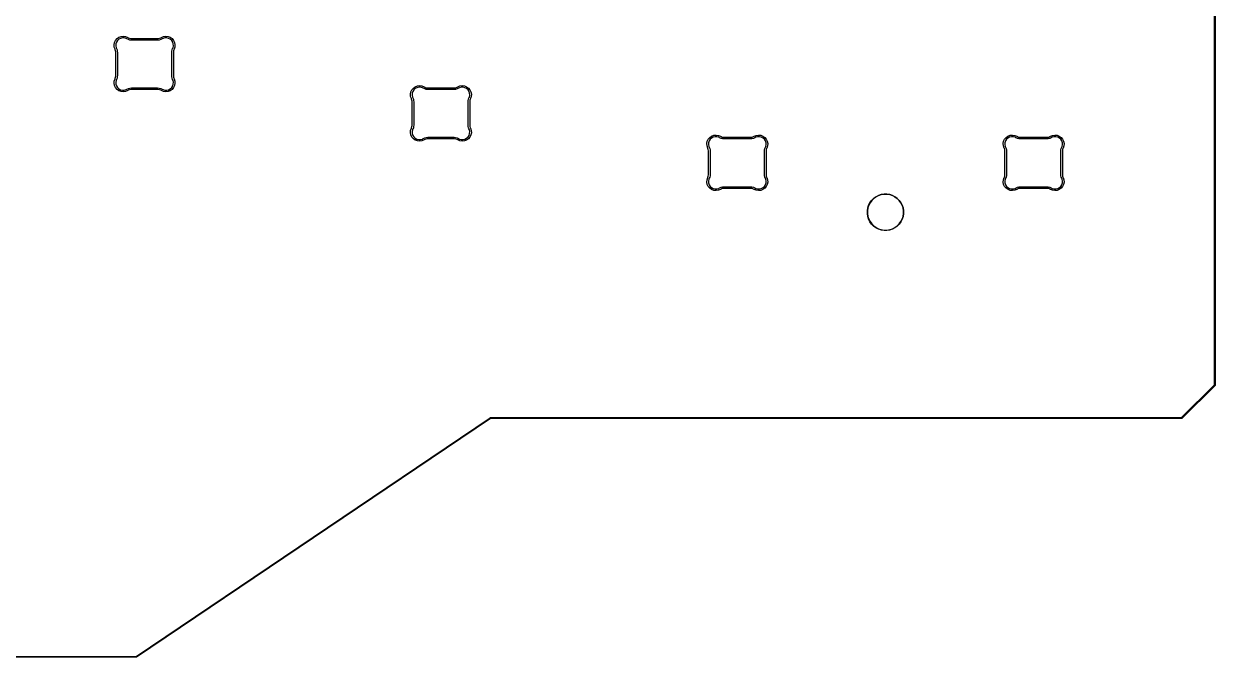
# Model space of a CAD drawing. Extents: x 42 to 192, y -134 to -36.
# Drawn here: x 119.2 to 191.6, y -112 to -73.5 of the extents above; entities that cross this region are included whole.
import ezdxf

# ---------------------------------------------------------------- set-up
doc = ezdxf.new("R2010")
doc.units = 0
doc.layers.add('BLACK', color=7, linetype='CONTINUOUS')

msp = doc.modelspace()

# ---------------------------------------------------------------- linework, layer by layer
at = {"layer": 'BLACK', "linetype": 'CONTINUOUS'}
for p, q in [((191.539428, -95.47797), (191.539428, -44.498682)), ((191.589428, -44.488326), (191.589428, -95.488326)), ((124.802599, -74.554587), (124.892442, -74.447495)), ((124.892442, -74.447495), (125.00638, -74.366509)), ((125.002691, -74.48196), (124.917975, -74.560148)), ((125.10438, -74.427652), (125.002691, -74.48196)), ((125.00638, -74.366509), (125.137053, -74.316859)), ((125.216476, -74.400731), (125.10438, -74.427652)), ((125.137053, -74.316859), (125.276022, -74.301752)), ((125.331738, -74.402936), (125.216476, -74.400731)), ((125.276022, -74.301752), (125.414311, -74.322163)), ((125.442721, -74.434125), (125.331738, -74.402936)), ((125.414311, -74.322163), (125.542989, -74.376775)), ((125.492287, -74.462969), (125.442721, -74.434125)), ((125.492491, -74.463198), (125.492287, -74.462969)), ((125.492495, -74.46319), (125.492491, -74.463198)), ((125.492493, -74.463199), (125.492497, -74.463191)), ((125.492532, -74.463207), (125.492493, -74.463199)), ((125.492497, -74.463191), (125.492495, -74.46319)), ((125.580068, -74.504493), (125.492532, -74.463207)), ((125.542989, -74.376775), (125.542941, -74.376857)), ((125.542941, -74.376857), (125.542943, -74.376858)), ((125.542943, -74.376858), (125.542948, -74.376851)), ((125.542948, -74.376851), (125.577295, -74.396882)), ((125.577295, -74.396882), (125.651927, -74.424343)), ((125.673526, -74.5298), (125.580068, -74.504493)), ((125.651927, -74.424343), (125.730217, -74.438291)), ((125.730217, -74.438291), (125.769978, -74.438327)), ((125.769978, -74.438327), (127.35888, -74.438327)), ((127.35888, -74.438327), (127.358881, -74.438327)), ((127.358881, -74.438327), (127.358882, -74.438327)), ((127.358882, -74.438313), (127.398643, -74.43828)), ((127.358882, -74.438327), (127.358882, -74.438313)), ((127.398643, -74.43828), (127.476934, -74.424339)), ((127.548786, -74.504495), (127.455326, -74.529795)), ((127.476934, -74.424339), (127.551566, -74.396885)), ((127.636361, -74.4632), (127.548786, -74.504495)), ((127.551566, -74.396885), (127.585915, -74.376856)), ((127.585915, -74.376856), (127.585933, -74.376852)), ((127.585933, -74.376852), (127.714574, -74.322245)), ((127.636366, -74.463199), (127.63636, -74.4632)), ((127.63636, -74.4632), (127.636361, -74.4632)), ((127.636367, -74.4632), (127.636366, -74.463199)), ((127.686178, -74.434207), (127.636367, -74.4632)), ((127.797146, -74.403015), (127.686178, -74.434207)), ((127.714574, -74.322245), (127.85285, -74.301827)), ((127.912394, -74.400804), (127.797146, -74.403015)), ((127.85285, -74.301827), (127.991806, -74.316926)), ((128.024477, -74.427717), (127.912394, -74.400804)), ((127.991806, -74.316926), (128.122469, -74.366566)), ((128.126155, -74.482015), (128.024477, -74.427717)), ((128.122469, -74.366566), (128.236398, -74.447542)), ((128.210862, -74.560191), (128.126155, -74.482015)), ((128.236398, -74.447542), (128.326235, -74.554623)), ((124.716473, -74.818182), (124.742652, -74.680868)), ((124.725754, -74.957661), (124.716473, -74.818182)), ((124.769892, -75.09029), (124.725754, -74.957661)), ((124.742652, -74.680868), (124.802599, -74.554587)), ((124.769893, -75.090295), (124.769892, -75.09029)), ((124.784516, -75.120671), (124.769892, -75.090295)), ((124.769892, -75.090295), (124.769893, -75.090295)), ((124.804385, -75.185102), (124.784516, -75.120671)), ((124.814432, -75.251774), (124.804385, -75.185102)), ((124.8199, -74.766747), (124.812875, -74.881816)), ((124.812875, -74.881816), (124.835083, -74.994939)), ((124.814432, -75.285469), (124.814432, -75.251774)), ((124.855704, -74.657165), (124.8199, -74.766747)), ((124.835083, -74.994939), (124.859996, -75.046919)), ((124.917975, -74.560148), (124.855704, -74.657165)), ((124.859996, -75.046919), (124.859995, -75.046919)), ((124.859995, -75.046919), (124.890009, -75.123419)), ((124.890009, -75.123419), (124.908291, -75.203536)), ((124.908291, -75.203536), (124.914432, -75.285483)), ((125.769974, -74.538327), (125.673526, -74.5298)), ((125.769976, -74.538327), (125.769974, -74.538326)), ((125.769974, -74.538326), (125.769974, -74.538327)), ((127.358878, -74.538327), (125.769976, -74.538327)), ((127.35888, -74.538327), (127.358878, -74.538327)), ((127.359008, -74.538301), (127.35888, -74.538327)), ((127.455326, -74.529795), (127.359008, -74.538301)), ((128.273127, -74.657196), (128.210862, -74.560191)), ((128.214427, -75.285472), (128.22058, -75.203534)), ((128.22058, -75.203534), (128.238863, -75.123424)), ((128.238863, -75.123424), (128.268855, -75.046964)), ((128.26883, -75.046901), (128.293741, -74.994929)), ((128.268862, -75.046917), (128.26883, -75.046901)), ((128.268855, -75.046964), (128.26886, -75.046925)), ((128.268858, -75.046924), (128.268861, -75.04692)), ((128.26886, -75.046925), (128.268858, -75.046924)), ((128.268861, -75.04692), (128.268862, -75.046917)), ((128.308926, -74.766765), (128.273127, -74.657196)), ((128.293741, -74.994929), (128.315949, -74.881819)), ((128.315949, -74.881819), (128.308926, -74.766765)), ((128.314432, -75.251782), (128.314427, -75.285483)), ((128.324486, -75.185107), (128.314432, -75.251782)), ((128.344355, -75.120673), (128.324486, -75.185107)), ((128.326235, -74.554623), (128.386177, -74.680892)), ((128.358978, -75.090295), (128.344355, -75.120673)), ((128.358992, -75.090094), (128.358966, -75.09029)), ((128.358966, -75.09029), (128.358978, -75.090295)), ((128.40307, -74.95766), (128.358992, -75.090094)), ((128.386177, -74.680892), (128.412352, -74.818194)), ((128.412352, -74.818194), (128.40307, -74.95766)), ((124.814429, -75.285485), (124.814432, -75.285469)), ((124.814429, -76.691169), (124.814429, -75.285485)), ((124.914432, -75.285483), (124.914429, -75.285484)), ((124.914429, -75.285484), (124.914429, -75.285485)), ((124.914429, -75.285485), (124.914429, -76.691166)), ((128.214428, -75.285476), (128.214427, -75.285472)), ((128.214427, -75.285485), (128.214428, -75.285476)), ((128.214427, -76.691169), (128.214427, -75.285485)), ((128.314427, -75.285483), (128.314427, -75.285485)), ((128.314427, -75.285485), (128.314427, -76.691169)), ((124.814429, -76.691171), (124.814429, -76.691169)), ((124.814429, -76.691173), (124.814429, -76.691171)), ((124.814432, -76.724886), (124.814429, -76.691173)), ((124.914429, -76.691167), (124.908295, -76.773115)), ((124.914429, -76.691166), (124.914429, -76.691167)), ((128.214444, -76.691259), (128.214427, -76.691169)), ((128.220572, -76.773114), (128.214444, -76.691259)), ((128.314427, -76.691169), (128.314426, -76.69117)), ((128.314426, -76.69117), (128.314427, -76.691172)), ((128.314427, -76.691172), (128.314438, -76.691172)), ((128.314438, -76.691172), (128.314435, -76.724884)), ((124.716525, -77.158453), (124.725794, -77.018994)), ((124.742709, -77.295745), (124.716525, -77.158453)), ((124.725794, -77.018994), (124.769871, -76.886504)), ((124.802652, -77.422004), (124.742709, -77.295745)), ((124.769871, -76.886504), (124.769891, -76.886363)), ((124.769891, -76.886363), (124.769928, -76.886324)), ((124.769928, -76.886324), (124.784527, -76.855993)), ((124.784527, -76.855993), (124.80439, -76.79156)), ((124.892485, -77.529077), (124.802652, -77.422004)), ((124.80439, -76.79156), (124.814432, -76.724886)), ((124.835117, -76.981716), (124.812922, -77.094822)), ((124.812922, -77.094822), (124.819954, -77.209871)), ((124.819954, -77.209871), (124.855758, -77.319432)), ((124.860022, -76.929743), (124.835117, -76.981716)), ((124.855758, -77.319432), (124.918022, -77.416431)), ((124.89002, -76.853235), (124.860012, -76.929738)), ((124.860012, -76.929738), (124.860022, -76.929743)), ((124.908295, -76.773115), (124.89002, -76.853235)), ((124.918022, -77.416431), (125.002725, -77.494604)), ((128.126158, -77.494598), (128.210863, -77.416426)), ((128.210863, -77.416426), (128.273129, -77.319427)), ((128.238849, -76.853232), (128.220572, -76.773114)), ((128.326235, -77.422), (128.236398, -77.529074)), ((128.26886, -76.929733), (128.238849, -76.853232)), ((128.293765, -76.981706), (128.268859, -76.929733)), ((128.268859, -76.929733), (128.26886, -76.929733)), ((128.273129, -77.319427), (128.308933, -77.209864)), ((128.315963, -77.094813), (128.293765, -76.981706)), ((128.308933, -77.209864), (128.315963, -77.094813)), ((128.314435, -76.724884), (128.324477, -76.791555)), ((128.324477, -76.791555), (128.344342, -76.855985)), ((128.38618, -77.295739), (128.326235, -77.422)), ((128.344342, -76.855985), (128.358964, -76.886361)), ((128.358964, -76.886361), (128.403091, -77.018982)), ((128.412362, -77.158444), (128.38618, -77.295739)), ((128.403091, -77.018982), (128.412362, -77.158444)), ((142.892442, -77.447495), (143.00638, -77.366509)), ((143.00638, -77.366509), (143.137053, -77.316859)), ((143.216476, -77.400731), (143.10438, -77.427652)), ((143.137053, -77.316859), (143.276022, -77.301752)), ((143.331738, -77.402936), (143.216476, -77.400731)), ((143.276022, -77.301752), (143.414311, -77.322163)), ((143.442721, -77.434125), (143.331738, -77.402936)), ((143.414311, -77.322163), (143.542989, -77.376775)), ((143.542989, -77.376775), (143.542941, -77.376857)), ((143.542941, -77.376857), (143.542943, -77.376858)), ((143.542943, -77.376858), (143.542948, -77.376851)), ((143.542948, -77.376851), (143.577295, -77.396882)), ((143.577295, -77.396882), (143.651927, -77.424343)), ((145.476934, -77.424339), (145.551566, -77.396885)), ((145.551566, -77.396885), (145.585915, -77.376856)), ((145.585915, -77.376856), (145.585933, -77.376852)), ((145.585933, -77.376852), (145.714574, -77.322245)), ((145.797146, -77.403015), (145.686178, -77.434207)), ((145.714574, -77.322245), (145.85285, -77.301827)), ((145.912394, -77.400804), (145.797146, -77.403015)), ((145.85285, -77.301827), (145.991806, -77.316926)), ((146.024477, -77.427717), (145.912394, -77.400804)), ((145.991806, -77.316926), (146.122469, -77.366566)), ((146.122469, -77.366566), (146.236398, -77.447542)), ((125.006407, -77.610049), (124.892485, -77.529077)), ((125.002725, -77.494604), (125.104398, -77.548902)), ((125.13706, -77.659692), (125.006407, -77.610049)), ((125.104398, -77.548902), (125.216474, -77.575819)), ((125.276008, -77.674799), (125.13706, -77.659692)), ((125.216474, -77.575819), (125.331717, -77.573617)), ((125.414277, -77.654394), (125.276008, -77.674799)), ((125.331717, -77.573617), (125.442683, -77.542437)), ((125.542938, -77.599797), (125.414277, -77.654394)), ((125.442683, -77.542437), (125.492495, -77.513452)), ((125.492495, -77.513452), (125.492501, -77.51345)), ((125.492501, -77.51345), (125.580062, -77.472148)), ((125.542939, -77.599798), (125.542938, -77.599797)), ((125.542942, -77.599793), (125.542939, -77.599798)), ((125.542946, -77.599793), (125.542942, -77.599793)), ((125.577293, -77.57976), (125.542946, -77.599793)), ((125.651924, -77.552296), (125.577293, -77.57976)), ((125.580062, -77.472148), (125.673522, -77.446838)), ((125.730215, -77.538346), (125.651924, -77.552296)), ((125.673522, -77.446838), (125.769972, -77.43831)), ((125.769894, -77.53831), (125.730215, -77.538346)), ((125.769975, -77.538326), (125.769894, -77.53831)), ((125.769972, -77.43831), (125.769972, -77.438326)), ((125.769972, -77.438326), (125.769973, -77.438326)), ((125.769973, -77.438326), (125.769975, -77.438326)), ((125.769975, -77.438326), (127.35888, -77.438326)), ((125.769978, -77.538326), (125.769975, -77.538326)), ((127.35888, -77.538326), (125.769978, -77.538326)), ((127.35888, -77.438326), (127.358889, -77.438327)), ((127.358883, -77.538327), (127.35888, -77.538326)), ((127.398645, -77.53836), (127.358883, -77.538327)), ((127.358889, -77.438327), (127.45533, -77.446847)), ((127.476936, -77.552303), (127.398645, -77.53836)), ((127.45533, -77.446847), (127.548792, -77.472149)), ((127.551569, -77.579761), (127.476936, -77.552303)), ((127.548792, -77.472149), (127.636366, -77.51345)), ((127.5859, -77.599782), (127.551569, -77.579761)), ((127.585914, -77.599797), (127.5859, -77.599782)), ((127.586104, -77.599837), (127.585914, -77.599796)), ((127.585914, -77.599796), (127.585914, -77.599797)), ((127.714593, -77.654372), (127.586104, -77.599837)), ((127.636366, -77.51345), (127.636383, -77.513423)), ((127.636383, -77.513423), (127.686194, -77.542412)), ((127.686194, -77.542412), (127.797159, -77.573599)), ((127.852864, -77.674785), (127.714593, -77.654372)), ((127.797159, -77.573599), (127.912403, -77.575807)), ((127.991815, -77.659684), (127.852864, -77.674785)), ((127.912403, -77.575807), (128.024482, -77.548894)), ((128.122472, -77.610045), (127.991815, -77.659684)), ((128.024482, -77.548894), (128.126158, -77.494598)), ((128.236398, -77.529074), (128.122472, -77.610045)), ((142.716473, -77.818182), (142.742652, -77.680868)), ((142.725754, -77.957661), (142.716473, -77.818182)), ((142.769892, -78.09029), (142.725754, -77.957661)), ((142.742652, -77.680868), (142.802599, -77.554587)), ((142.769893, -78.090295), (142.769892, -78.09029)), ((142.784516, -78.120671), (142.769892, -78.090295)), ((142.769892, -78.090295), (142.769893, -78.090295)), ((142.804385, -78.185102), (142.784516, -78.120671)), ((142.802599, -77.554587), (142.892442, -77.447495)), ((142.8199, -77.766747), (142.812875, -77.881816)), ((142.812875, -77.881816), (142.835083, -77.994939)), ((142.855704, -77.657165), (142.8199, -77.766747)), ((142.835083, -77.994939), (142.859996, -78.046919)), ((142.917975, -77.560148), (142.855704, -77.657165)), ((142.859996, -78.046919), (142.859995, -78.046919)), ((142.859995, -78.046919), (142.890009, -78.123419)), ((142.890009, -78.123419), (142.908291, -78.203536)), ((143.002691, -77.48196), (142.917975, -77.560148)), ((143.10438, -77.427652), (143.002691, -77.48196)), ((143.492287, -77.462969), (143.442721, -77.434125)), ((143.492491, -77.463198), (143.492287, -77.462969)), ((143.492495, -77.46319), (143.492491, -77.463198)), ((143.492493, -77.463199), (143.492497, -77.463191)), ((143.492532, -77.463207), (143.492493, -77.463199)), ((143.492497, -77.463191), (143.492495, -77.46319)), ((143.580068, -77.504493), (143.492532, -77.463207)), ((143.673526, -77.5298), (143.580068, -77.504493)), ((143.651927, -77.424343), (143.730217, -77.438291)), ((143.769974, -77.538327), (143.673526, -77.5298)), ((143.730217, -77.438291), (143.769978, -77.438327)), ((143.769976, -77.538327), (143.769974, -77.538326)), ((143.769974, -77.538326), (143.769974, -77.538327)), ((145.358878, -77.538327), (143.769976, -77.538327)), ((143.769978, -77.438327), (145.35888, -77.438327)), ((145.35888, -77.538327), (145.358878, -77.538327)), ((145.35888, -77.438327), (145.358881, -77.438327)), ((145.359008, -77.538301), (145.35888, -77.538327)), ((145.358881, -77.438327), (145.358882, -77.438327)), ((145.358882, -77.438313), (145.398643, -77.43828)), ((145.358882, -77.438327), (145.358882, -77.438313)), ((145.455326, -77.529795), (145.359008, -77.538301)), ((145.398643, -77.43828), (145.476934, -77.424339)), ((145.548786, -77.504495), (145.455326, -77.529795)), ((145.636361, -77.4632), (145.548786, -77.504495)), ((145.636366, -77.463199), (145.63636, -77.4632)), ((145.63636, -77.4632), (145.636361, -77.4632)), ((145.636367, -77.4632), (145.636366, -77.463199)), ((145.686178, -77.434207), (145.636367, -77.4632)), ((146.126155, -77.482015), (146.024477, -77.427717)), ((146.210862, -77.560191), (146.126155, -77.482015)), ((146.273127, -77.657196), (146.210862, -77.560191)), ((146.22058, -78.203534), (146.238863, -78.123424)), ((146.236398, -77.447542), (146.326235, -77.554623)), ((146.238863, -78.123424), (146.268855, -78.046964)), ((146.26883, -78.046901), (146.293741, -77.994929)), ((146.268862, -78.046917), (146.26883, -78.046901)), ((146.268855, -78.046964), (146.26886, -78.046925)), ((146.268858, -78.046924), (146.268861, -78.04692)), ((146.26886, -78.046925), (146.268858, -78.046924)), ((146.268861, -78.04692), (146.268862, -78.046917)), ((146.308926, -77.766765), (146.273127, -77.657196)), ((146.293741, -77.994929), (146.315949, -77.881819)), ((146.315949, -77.881819), (146.308926, -77.766765)), ((146.344355, -78.120673), (146.324486, -78.185107)), ((146.326235, -77.554623), (146.386177, -77.680892)), ((146.358978, -78.090295), (146.344355, -78.120673)), ((146.358992, -78.090094), (146.358966, -78.09029)), ((146.358966, -78.09029), (146.358978, -78.090295)), ((146.40307, -77.95766), (146.358992, -78.090094)), ((146.386177, -77.680892), (146.412352, -77.818194)), ((146.412352, -77.818194), (146.40307, -77.95766)), ((142.814432, -78.251774), (142.804385, -78.185102)), ((142.814429, -78.285485), (142.814432, -78.285469)), ((142.814429, -79.691169), (142.814429, -78.285485)), ((142.814432, -78.285469), (142.814432, -78.251774)), ((142.908291, -78.203536), (142.914432, -78.285483)), ((142.914432, -78.285483), (142.914429, -78.285484)), ((142.914429, -78.285484), (142.914429, -78.285485)), ((142.914429, -78.285485), (142.914429, -79.691166)), ((146.214427, -78.285472), (146.22058, -78.203534)), ((146.214428, -78.285476), (146.214427, -78.285472)), ((146.214427, -78.285485), (146.214428, -78.285476)), ((146.214427, -79.691169), (146.214427, -78.285485)), ((146.314432, -78.251782), (146.314427, -78.285483)), ((146.314427, -78.285483), (146.314427, -78.285485)), ((146.314427, -78.285485), (146.314427, -79.691169)), ((146.324486, -78.185107), (146.314432, -78.251782)), ((142.716525, -80.158453), (142.725794, -80.018994)), ((142.742709, -80.295745), (142.716525, -80.158453)), ((142.725794, -80.018994), (142.769871, -79.886504)), ((142.802652, -80.422004), (142.742709, -80.295745)), ((142.769871, -79.886504), (142.769891, -79.886363)), ((142.769891, -79.886363), (142.769928, -79.886324)), ((142.769928, -79.886324), (142.784527, -79.855993)), ((142.784527, -79.855993), (142.80439, -79.79156)), ((142.80439, -79.79156), (142.814432, -79.724886)), ((142.835117, -79.981716), (142.812922, -80.094822)), ((142.812922, -80.094822), (142.819954, -80.209871)), ((142.814429, -79.691171), (142.814429, -79.691169)), ((142.814429, -79.691173), (142.814429, -79.691171)), ((142.814432, -79.724886), (142.814429, -79.691173)), ((142.819954, -80.209871), (142.855758, -80.319432)), ((142.860022, -79.929743), (142.835117, -79.981716)), ((142.89002, -79.853235), (142.860012, -79.929738)), ((142.860012, -79.929738), (142.860022, -79.929743)), ((142.908295, -79.773115), (142.89002, -79.853235)), ((142.914429, -79.691167), (142.908295, -79.773115)), ((142.914429, -79.691166), (142.914429, -79.691167)), ((146.214444, -79.691259), (146.214427, -79.691169)), ((146.220572, -79.773114), (146.214444, -79.691259)), ((146.238849, -79.853232), (146.220572, -79.773114)), ((146.26886, -79.929733), (146.238849, -79.853232)), ((146.293765, -79.981706), (146.268859, -79.929733)), ((146.268859, -79.929733), (146.26886, -79.929733)), ((146.273129, -80.319427), (146.308933, -80.209864)), ((146.315963, -80.094813), (146.293765, -79.981706)), ((146.308933, -80.209864), (146.315963, -80.094813)), ((146.314427, -79.691169), (146.314426, -79.69117)), ((146.314426, -79.69117), (146.314427, -79.691172)), ((146.314427, -79.691172), (146.314438, -79.691172)), ((146.314438, -79.691172), (146.314435, -79.724884)), ((146.314435, -79.724884), (146.324477, -79.791555)), ((146.324477, -79.791555), (146.344342, -79.855985)), ((146.38618, -80.295739), (146.326235, -80.422)), ((146.344342, -79.855985), (146.358964, -79.886361)), ((146.358964, -79.886361), (146.403091, -80.018982)), ((146.412362, -80.158444), (146.38618, -80.295739)), ((146.403091, -80.018982), (146.412362, -80.158444)), ((161.00638, -80.366509), (161.137053, -80.316859)), ((161.137053, -80.316859), (161.276022, -80.301752)), ((161.276022, -80.301752), (161.414311, -80.322163)), ((163.714574, -80.322245), (163.85285, -80.301827)), ((163.85285, -80.301827), (163.991806, -80.316926)), ((163.991806, -80.316926), (164.122469, -80.366566)), ((179.00638, -80.366509), (179.137053, -80.316859)), ((179.137053, -80.316859), (179.276022, -80.301752)), ((179.276022, -80.301752), (179.414311, -80.322163)), ((181.714574, -80.322245), (181.85285, -80.301827)), ((181.85285, -80.301827), (181.991806, -80.316926)), ((181.991806, -80.316926), (182.122469, -80.366566)), ((142.892485, -80.529077), (142.802652, -80.422004)), ((142.855758, -80.319432), (142.918022, -80.416431)), ((143.006407, -80.610049), (142.892485, -80.529077)), ((142.918022, -80.416431), (143.002725, -80.494604)), ((143.002725, -80.494604), (143.104398, -80.548902)), ((143.13706, -80.659692), (143.006407, -80.610049)), ((143.104398, -80.548902), (143.216474, -80.575819)), ((143.276008, -80.674799), (143.13706, -80.659692)), ((143.216474, -80.575819), (143.331717, -80.573617)), ((143.414277, -80.654394), (143.276008, -80.674799)), ((143.331717, -80.573617), (143.442683, -80.542437)), ((143.542938, -80.599797), (143.414277, -80.654394)), ((143.442683, -80.542437), (143.492495, -80.513452)), ((143.492495, -80.513452), (143.492501, -80.51345)), ((143.492501, -80.51345), (143.580062, -80.472148)), ((143.542939, -80.599798), (143.542938, -80.599797)), ((143.542942, -80.599793), (143.542939, -80.599798)), ((143.542946, -80.599793), (143.542942, -80.599793)), ((143.577293, -80.57976), (143.542946, -80.599793)), ((143.651924, -80.552296), (143.577293, -80.57976)), ((143.580062, -80.472148), (143.673522, -80.446838)), ((143.730215, -80.538346), (143.651924, -80.552296)), ((143.673522, -80.446838), (143.769972, -80.43831)), ((143.769894, -80.53831), (143.730215, -80.538346)), ((143.769975, -80.538326), (143.769894, -80.53831)), ((143.769972, -80.43831), (143.769972, -80.438326)), ((143.769972, -80.438326), (143.769973, -80.438326)), ((143.769973, -80.438326), (143.769975, -80.438326)), ((143.769975, -80.438326), (145.35888, -80.438326)), ((143.769978, -80.538326), (143.769975, -80.538326)), ((145.35888, -80.538326), (143.769978, -80.538326)), ((145.35888, -80.438326), (145.358889, -80.438327)), ((145.358883, -80.538327), (145.35888, -80.538326)), ((145.398645, -80.53836), (145.358883, -80.538327)), ((145.358889, -80.438327), (145.45533, -80.446847)), ((145.476936, -80.552303), (145.398645, -80.53836)), ((145.45533, -80.446847), (145.548792, -80.472149)), ((145.551569, -80.579761), (145.476936, -80.552303)), ((145.548792, -80.472149), (145.636366, -80.51345)), ((145.5859, -80.599782), (145.551569, -80.579761)), ((145.585914, -80.599797), (145.5859, -80.599782)), ((145.586104, -80.599837), (145.585914, -80.599796)), ((145.585914, -80.599796), (145.585914, -80.599797)), ((145.714593, -80.654372), (145.586104, -80.599837)), ((145.636366, -80.51345), (145.636383, -80.513423)), ((145.636383, -80.513423), (145.686194, -80.542412)), ((145.686194, -80.542412), (145.797159, -80.573599)), ((145.852864, -80.674785), (145.714593, -80.654372)), ((145.797159, -80.573599), (145.912403, -80.575807)), ((145.991815, -80.659684), (145.852864, -80.674785)), ((145.912403, -80.575807), (146.024482, -80.548894)), ((146.122472, -80.610045), (145.991815, -80.659684)), ((146.024482, -80.548894), (146.126158, -80.494598)), ((146.236398, -80.529074), (146.122472, -80.610045)), ((146.126158, -80.494598), (146.210863, -80.416426)), ((146.210863, -80.416426), (146.273129, -80.319427)), ((146.326235, -80.422), (146.236398, -80.529074)), ((160.716473, -80.818182), (160.742652, -80.680868)), ((160.725754, -80.957661), (160.716473, -80.818182)), ((160.769892, -81.09029), (160.725754, -80.957661)), ((160.742652, -80.680868), (160.802599, -80.554587)), ((160.802599, -80.554587), (160.892442, -80.447495)), ((160.8199, -80.766747), (160.812875, -80.881816)), ((160.812875, -80.881816), (160.835083, -80.994939)), ((160.855704, -80.657165), (160.8199, -80.766747)), ((160.835083, -80.994939), (160.859996, -81.046919)), ((160.917975, -80.560148), (160.855704, -80.657165)), ((160.892442, -80.447495), (161.00638, -80.366509)), ((161.002691, -80.48196), (160.917975, -80.560148)), ((161.10438, -80.427652), (161.002691, -80.48196)), ((161.216476, -80.400731), (161.10438, -80.427652)), ((161.331738, -80.402936), (161.216476, -80.400731)), ((161.442721, -80.434125), (161.331738, -80.402936)), ((161.414311, -80.322163), (161.542989, -80.376775)), ((161.492287, -80.462969), (161.442721, -80.434125)), ((161.492491, -80.463198), (161.492287, -80.462969)), ((161.492495, -80.46319), (161.492491, -80.463198)), ((161.492493, -80.463199), (161.492497, -80.463191)), ((161.492532, -80.463207), (161.492493, -80.463199)), ((161.492497, -80.463191), (161.492495, -80.46319)), ((161.580068, -80.504493), (161.492532, -80.463207)), ((161.542989, -80.376775), (161.542941, -80.376857)), ((161.542941, -80.376857), (161.542943, -80.376858)), ((161.542943, -80.376858), (161.542948, -80.376851)), ((161.542948, -80.376851), (161.577295, -80.396882)), ((161.577295, -80.396882), (161.651927, -80.424343)), ((161.673526, -80.5298), (161.580068, -80.504493)), ((161.651927, -80.424343), (161.730217, -80.438291)), ((161.769974, -80.538327), (161.673526, -80.5298)), ((161.730217, -80.438291), (161.769978, -80.438327)), ((161.769976, -80.538327), (161.769974, -80.538326)), ((161.769974, -80.538326), (161.769974, -80.538327)), ((163.358878, -80.538327), (161.769976, -80.538327)), ((161.769978, -80.438327), (163.35888, -80.438327)), ((163.35888, -80.538327), (163.358878, -80.538327)), ((163.35888, -80.438327), (163.358881, -80.438327)), ((163.359008, -80.538301), (163.35888, -80.538327)), ((163.358881, -80.438327), (163.358882, -80.438327)), ((163.358882, -80.438313), (163.398643, -80.43828)), ((163.358882, -80.438327), (163.358882, -80.438313)), ((163.455326, -80.529795), (163.359008, -80.538301)), ((163.398643, -80.43828), (163.476934, -80.424339)), ((163.548786, -80.504495), (163.455326, -80.529795)), ((163.476934, -80.424339), (163.551566, -80.396885)), ((163.636361, -80.4632), (163.548786, -80.504495)), ((163.551566, -80.396885), (163.585915, -80.376856)), ((163.585915, -80.376856), (163.585933, -80.376852)), ((163.585933, -80.376852), (163.714574, -80.322245)), ((163.636366, -80.463199), (163.63636, -80.4632)), ((163.63636, -80.4632), (163.636361, -80.4632)), ((163.636367, -80.4632), (163.636366, -80.463199)), ((163.686178, -80.434207), (163.636367, -80.4632)), ((163.797146, -80.403015), (163.686178, -80.434207)), ((163.912394, -80.400804), (163.797146, -80.403015)), ((164.024477, -80.427717), (163.912394, -80.400804)), ((164.126155, -80.482015), (164.024477, -80.427717)), ((164.122469, -80.366566), (164.236398, -80.447542)), ((164.210862, -80.560191), (164.126155, -80.482015)), ((164.273127, -80.657196), (164.210862, -80.560191)), ((164.236398, -80.447542), (164.326235, -80.554623)), ((164.26883, -81.046901), (164.293741, -80.994929)), ((164.308926, -80.766765), (164.273127, -80.657196)), ((164.293741, -80.994929), (164.315949, -80.881819)), ((164.315949, -80.881819), (164.308926, -80.766765)), ((164.326235, -80.554623), (164.386177, -80.680892)), ((164.40307, -80.95766), (164.358992, -81.090094)), ((164.386177, -80.680892), (164.412352, -80.818194)), ((164.412352, -80.818194), (164.40307, -80.95766)), ((178.716473, -80.818182), (178.742652, -80.680868)), ((178.725754, -80.957661), (178.716473, -80.818182)), ((178.769892, -81.09029), (178.725754, -80.957661)), ((178.742652, -80.680868), (178.802599, -80.554587)), ((178.802599, -80.554587), (178.892442, -80.447495)), ((178.8199, -80.766747), (178.812875, -80.881816)), ((178.812875, -80.881816), (178.835083, -80.994939)), ((178.855704, -80.657165), (178.8199, -80.766747)), ((178.835083, -80.994939), (178.859996, -81.046919)), ((178.917975, -80.560148), (178.855704, -80.657165)), ((178.892442, -80.447495), (179.00638, -80.366509)), ((179.002691, -80.48196), (178.917975, -80.560148)), ((179.10438, -80.427652), (179.002691, -80.48196)), ((179.216476, -80.400731), (179.10438, -80.427652)), ((179.331738, -80.402936), (179.216476, -80.400731)), ((179.442721, -80.434125), (179.331738, -80.402936)), ((179.414311, -80.322163), (179.542989, -80.376775)), ((179.492287, -80.462969), (179.442721, -80.434125)), ((179.492491, -80.463198), (179.492287, -80.462969)), ((179.492495, -80.46319), (179.492491, -80.463198)), ((179.492493, -80.463199), (179.492497, -80.463191)), ((179.492532, -80.463207), (179.492493, -80.463199)), ((179.492497, -80.463191), (179.492495, -80.46319)), ((179.580068, -80.504493), (179.492532, -80.463207)), ((179.542989, -80.376775), (179.542941, -80.376857)), ((179.542941, -80.376857), (179.542943, -80.376858)), ((179.542943, -80.376858), (179.542948, -80.376851)), ((179.542948, -80.376851), (179.577295, -80.396882)), ((179.577295, -80.396882), (179.651927, -80.424343)), ((179.673526, -80.5298), (179.580068, -80.504493)), ((179.651927, -80.424343), (179.730217, -80.438291)), ((179.769974, -80.538327), (179.673526, -80.5298)), ((179.730217, -80.438291), (179.769978, -80.438327)), ((179.769976, -80.538327), (179.769974, -80.538326)), ((179.769974, -80.538326), (179.769974, -80.538327)), ((181.358878, -80.538327), (179.769976, -80.538327)), ((179.769978, -80.438327), (181.35888, -80.438327)), ((181.35888, -80.538327), (181.358878, -80.538327)), ((181.35888, -80.438327), (181.358881, -80.438327)), ((181.359008, -80.538301), (181.35888, -80.538327)), ((181.358881, -80.438327), (181.358882, -80.438327)), ((181.358882, -80.438313), (181.398643, -80.43828)), ((181.358882, -80.438327), (181.358882, -80.438313)), ((181.455326, -80.529795), (181.359008, -80.538301)), ((181.398643, -80.43828), (181.476934, -80.424339)), ((181.548786, -80.504495), (181.455326, -80.529795)), ((181.476934, -80.424339), (181.551566, -80.396885)), ((181.636361, -80.4632), (181.548786, -80.504495)), ((181.551566, -80.396885), (181.585915, -80.376856)), ((181.585915, -80.376856), (181.585933, -80.376852)), ((181.585933, -80.376852), (181.714574, -80.322245)), ((181.636366, -80.463199), (181.63636, -80.4632)), ((181.63636, -80.4632), (181.636361, -80.4632)), ((181.636367, -80.4632), (181.636366, -80.463199)), ((181.686178, -80.434207), (181.636367, -80.4632)), ((181.797146, -80.403015), (181.686178, -80.434207)), ((181.912394, -80.400804), (181.797146, -80.403015)), ((182.024477, -80.427717), (181.912394, -80.400804)), ((182.126155, -80.482015), (182.024477, -80.427717)), ((182.122469, -80.366566), (182.236398, -80.447542)), ((182.210862, -80.560191), (182.126155, -80.482015)), ((182.273127, -80.657196), (182.210862, -80.560191)), ((182.236398, -80.447542), (182.326235, -80.554623)), ((182.26883, -81.046901), (182.293741, -80.994929)), ((182.308926, -80.766765), (182.273127, -80.657196)), ((182.293741, -80.994929), (182.315949, -80.881819)), ((182.315949, -80.881819), (182.308926, -80.766765)), ((182.326235, -80.554623), (182.386177, -80.680892)), ((182.40307, -80.95766), (182.358992, -81.090094)), ((182.386177, -80.680892), (182.412352, -80.818194)), ((182.412352, -80.818194), (182.40307, -80.95766)), ((160.769893, -81.090295), (160.769892, -81.09029)), ((160.784516, -81.120671), (160.769892, -81.090295)), ((160.769892, -81.090295), (160.769893, -81.090295)), ((160.804385, -81.185102), (160.784516, -81.120671)), ((160.814432, -81.251774), (160.804385, -81.185102)), ((160.814429, -81.285485), (160.814432, -81.285469)), ((160.814429, -82.691169), (160.814429, -81.285485)), ((160.814432, -81.285469), (160.814432, -81.251774)), ((160.859996, -81.046919), (160.859995, -81.046919)), ((160.859995, -81.046919), (160.890009, -81.123419)), ((160.890009, -81.123419), (160.908291, -81.203536)), ((160.908291, -81.203536), (160.914432, -81.285483)), ((160.914432, -81.285483), (160.914429, -81.285484)), ((160.914429, -81.285484), (160.914429, -81.285485)), ((160.914429, -81.285485), (160.914429, -82.691166)), ((164.214427, -81.285472), (164.22058, -81.203534)), ((164.214428, -81.285476), (164.214427, -81.285472)), ((164.214427, -81.285485), (164.214428, -81.285476)), ((164.214427, -82.691169), (164.214427, -81.285485)), ((164.22058, -81.203534), (164.238863, -81.123424)), ((164.238863, -81.123424), (164.268855, -81.046964)), ((164.268862, -81.046917), (164.26883, -81.046901)), ((164.268855, -81.046964), (164.26886, -81.046925)), ((164.268858, -81.046924), (164.268861, -81.04692)), ((164.26886, -81.046925), (164.268858, -81.046924)), ((164.268861, -81.04692), (164.268862, -81.046917)), ((164.314432, -81.251782), (164.314427, -81.285483)), ((164.314427, -81.285483), (164.314427, -81.285485)), ((164.314427, -81.285485), (164.314427, -82.691169)), ((164.324486, -81.185107), (164.314432, -81.251782)), ((164.344355, -81.120673), (164.324486, -81.185107)), ((164.358978, -81.090295), (164.344355, -81.120673)), ((164.358992, -81.090094), (164.358966, -81.09029)), ((164.358966, -81.09029), (164.358978, -81.090295)), ((178.769893, -81.090295), (178.769892, -81.09029)), ((178.784516, -81.120671), (178.769892, -81.090295)), ((178.769892, -81.090295), (178.769893, -81.090295)), ((178.804385, -81.185102), (178.784516, -81.120671)), ((178.814432, -81.251774), (178.804385, -81.185102)), ((178.814429, -81.285485), (178.814432, -81.285469)), ((178.814429, -82.691169), (178.814429, -81.285485)), ((178.814432, -81.285469), (178.814432, -81.251774)), ((178.859996, -81.046919), (178.859995, -81.046919)), ((178.859995, -81.046919), (178.890009, -81.123419)), ((178.890009, -81.123419), (178.908291, -81.203536)), ((178.908291, -81.203536), (178.914432, -81.285483)), ((178.914432, -81.285483), (178.914429, -81.285484)), ((178.914429, -81.285484), (178.914429, -81.285485)), ((178.914429, -81.285485), (178.914429, -82.691166)), ((182.214427, -81.285472), (182.22058, -81.203534)), ((182.214428, -81.285476), (182.214427, -81.285472)), ((182.214427, -81.285485), (182.214428, -81.285476)), ((182.214427, -82.691169), (182.214427, -81.285485)), ((182.22058, -81.203534), (182.238863, -81.123424)), ((182.238863, -81.123424), (182.268855, -81.046964)), ((182.268862, -81.046917), (182.26883, -81.046901)), ((182.268855, -81.046964), (182.26886, -81.046925)), ((182.268858, -81.046924), (182.268861, -81.04692)), ((182.26886, -81.046925), (182.268858, -81.046924)), ((182.268861, -81.04692), (182.268862, -81.046917)), ((182.314432, -81.251782), (182.314427, -81.285483)), ((182.314427, -81.285483), (182.314427, -81.285485)), ((182.314427, -81.285485), (182.314427, -82.691169)), ((182.324486, -81.185107), (182.314432, -81.251782)), ((182.344355, -81.120673), (182.324486, -81.185107)), ((182.358978, -81.090295), (182.344355, -81.120673)), ((182.358992, -81.090094), (182.358966, -81.09029)), ((182.358966, -81.09029), (182.358978, -81.090295)), ((160.716525, -83.158453), (160.725794, -83.018994)), ((160.742709, -83.295745), (160.716525, -83.158453)), ((160.725794, -83.018994), (160.769871, -82.886504)), ((160.769871, -82.886504), (160.769891, -82.886363)), ((160.769891, -82.886363), (160.769928, -82.886324)), ((160.769928, -82.886324), (160.784527, -82.855993)), ((160.784527, -82.855993), (160.80439, -82.79156)), ((160.80439, -82.79156), (160.814432, -82.724886)), ((160.835117, -82.981716), (160.812922, -83.094822)), ((160.812922, -83.094822), (160.819954, -83.209871)), ((160.814429, -82.691171), (160.814429, -82.691169)), ((160.814429, -82.691173), (160.814429, -82.691171)), ((160.814432, -82.724886), (160.814429, -82.691173)), ((160.819954, -83.209871), (160.855758, -83.319432)), ((160.860022, -82.929743), (160.835117, -82.981716)), ((160.89002, -82.853235), (160.860012, -82.929738)), ((160.860012, -82.929738), (160.860022, -82.929743)), ((160.908295, -82.773115), (160.89002, -82.853235)), ((160.914429, -82.691167), (160.908295, -82.773115)), ((160.914429, -82.691166), (160.914429, -82.691167)), ((164.214444, -82.691259), (164.214427, -82.691169)), ((164.220572, -82.773114), (164.214444, -82.691259)), ((164.238849, -82.853232), (164.220572, -82.773114)), ((164.26886, -82.929733), (164.238849, -82.853232)), ((164.293765, -82.981706), (164.268859, -82.929733)), ((164.268859, -82.929733), (164.26886, -82.929733)), ((164.273129, -83.319427), (164.308933, -83.209864)), ((164.315963, -83.094813), (164.293765, -82.981706)), ((164.308933, -83.209864), (164.315963, -83.094813)), ((164.314427, -82.691169), (164.314426, -82.69117)), ((164.314426, -82.69117), (164.314427, -82.691172)), ((164.314427, -82.691172), (164.314438, -82.691172)), ((164.314438, -82.691172), (164.314435, -82.724884)), ((164.314435, -82.724884), (164.324477, -82.791555)), ((164.324477, -82.791555), (164.344342, -82.855985)), ((164.344342, -82.855985), (164.358964, -82.886361)), ((164.358964, -82.886361), (164.403091, -83.018982)), ((164.412362, -83.158444), (164.38618, -83.295739)), ((164.403091, -83.018982), (164.412362, -83.158444)), ((178.716525, -83.158453), (178.725794, -83.018994)), ((178.742709, -83.295745), (178.716525, -83.158453)), ((178.725794, -83.018994), (178.769871, -82.886504)), ((178.769871, -82.886504), (178.769891, -82.886363)), ((178.769891, -82.886363), (178.769928, -82.886324)), ((178.769928, -82.886324), (178.784527, -82.855993)), ((178.784527, -82.855993), (178.80439, -82.79156)), ((178.80439, -82.79156), (178.814432, -82.724886)), ((178.835117, -82.981716), (178.812922, -83.094822)), ((178.812922, -83.094822), (178.819954, -83.209871)), ((178.814429, -82.691171), (178.814429, -82.691169)), ((178.814429, -82.691173), (178.814429, -82.691171)), ((178.814432, -82.724886), (178.814429, -82.691173)), ((178.819954, -83.209871), (178.855758, -83.319432)), ((178.860022, -82.929743), (178.835117, -82.981716)), ((178.89002, -82.853235), (178.860012, -82.929738)), ((178.860012, -82.929738), (178.860022, -82.929743)), ((178.908295, -82.773115), (178.89002, -82.853235)), ((178.914429, -82.691167), (178.908295, -82.773115)), ((178.914429, -82.691166), (178.914429, -82.691167)), ((182.214444, -82.691259), (182.214427, -82.691169)), ((182.220572, -82.773114), (182.214444, -82.691259)), ((182.238849, -82.853232), (182.220572, -82.773114)), ((182.26886, -82.929733), (182.238849, -82.853232)), ((182.293765, -82.981706), (182.268859, -82.929733)), ((182.268859, -82.929733), (182.26886, -82.929733)), ((182.273129, -83.319427), (182.308933, -83.209864)), ((182.315963, -83.094813), (182.293765, -82.981706)), ((182.308933, -83.209864), (182.315963, -83.094813)), ((182.314427, -82.691169), (182.314426, -82.69117)), ((182.314426, -82.69117), (182.314427, -82.691172)), ((182.314427, -82.691172), (182.314438, -82.691172)), ((182.314438, -82.691172), (182.314435, -82.724884)), ((182.314435, -82.724884), (182.324477, -82.791555)), ((182.324477, -82.791555), (182.344342, -82.855985)), ((182.344342, -82.855985), (182.358964, -82.886361)), ((182.358964, -82.886361), (182.403091, -83.018982)), ((182.412362, -83.158444), (182.38618, -83.295739)), ((182.403091, -83.018982), (182.412362, -83.158444)), ((160.802652, -83.422004), (160.742709, -83.295745)), ((160.892485, -83.529077), (160.802652, -83.422004)), ((160.855758, -83.319432), (160.918022, -83.416431)), ((161.006407, -83.610049), (160.892485, -83.529077)), ((160.918022, -83.416431), (161.002725, -83.494604)), ((161.002725, -83.494604), (161.104398, -83.548902)), ((161.13706, -83.659692), (161.006407, -83.610049)), ((161.104398, -83.548902), (161.216474, -83.575819)), ((161.276008, -83.674799), (161.13706, -83.659692)), ((161.216474, -83.575819), (161.331717, -83.573617)), ((161.414277, -83.654394), (161.276008, -83.674799)), ((161.331717, -83.573617), (161.442683, -83.542437)), ((161.542938, -83.599797), (161.414277, -83.654394)), ((161.442683, -83.542437), (161.492495, -83.513452)), ((161.492495, -83.513452), (161.492501, -83.51345)), ((161.492501, -83.51345), (161.580062, -83.472148)), ((161.542939, -83.599798), (161.542938, -83.599797)), ((161.542942, -83.599793), (161.542939, -83.599798)), ((161.542946, -83.599793), (161.542942, -83.599793)), ((161.577293, -83.57976), (161.542946, -83.599793)), ((161.651924, -83.552296), (161.577293, -83.57976)), ((161.580062, -83.472148), (161.673522, -83.446838)), ((161.730215, -83.538346), (161.651924, -83.552296)), ((161.673522, -83.446838), (161.769972, -83.43831)), ((161.769894, -83.53831), (161.730215, -83.538346)), ((161.769975, -83.538326), (161.769894, -83.53831)), ((161.769972, -83.43831), (161.769972, -83.438326)), ((161.769972, -83.438326), (161.769973, -83.438326)), ((161.769973, -83.438326), (161.769975, -83.438326)), ((161.769975, -83.438326), (163.35888, -83.438326)), ((161.769978, -83.538326), (161.769975, -83.538326)), ((163.35888, -83.538326), (161.769978, -83.538326)), ((163.35888, -83.438326), (163.358889, -83.438327)), ((163.358883, -83.538327), (163.35888, -83.538326)), ((163.398645, -83.53836), (163.358883, -83.538327)), ((163.358889, -83.438327), (163.45533, -83.446847)), ((163.476936, -83.552303), (163.398645, -83.53836)), ((163.45533, -83.446847), (163.548792, -83.472149)), ((163.551569, -83.579761), (163.476936, -83.552303)), ((163.548792, -83.472149), (163.636366, -83.51345)), ((163.5859, -83.599782), (163.551569, -83.579761)), ((163.585914, -83.599797), (163.5859, -83.599782)), ((163.586104, -83.599837), (163.585914, -83.599796)), ((163.585914, -83.599796), (163.585914, -83.599797)), ((163.714593, -83.654372), (163.586104, -83.599837)), ((163.636366, -83.51345), (163.636383, -83.513423)), ((163.636383, -83.513423), (163.686194, -83.542412)), ((163.686194, -83.542412), (163.797159, -83.573599)), ((163.852864, -83.674785), (163.714593, -83.654372)), ((163.797159, -83.573599), (163.912403, -83.575807)), ((163.991815, -83.659684), (163.852864, -83.674785)), ((163.912403, -83.575807), (164.024482, -83.548894)), ((164.122472, -83.610045), (163.991815, -83.659684)), ((164.024482, -83.548894), (164.126158, -83.494598)), ((164.236398, -83.529074), (164.122472, -83.610045)), ((164.126158, -83.494598), (164.210863, -83.416426)), ((164.210863, -83.416426), (164.273129, -83.319427)), ((164.326235, -83.422), (164.236398, -83.529074)), ((164.38618, -83.295739), (164.326235, -83.422)), ((171.141563, -83.967439), (171.306471, -83.913857)), ((171.308015, -83.920288), (171.144094, -83.97355)), ((171.306471, -83.913857), (171.477731, -83.886732)), ((171.47825, -83.893326), (171.308015, -83.920288)), ((171.477731, -83.886732), (171.651125, -83.886732)), ((171.650606, -83.893326), (171.47825, -83.893326)), ((171.820841, -83.920288), (171.650606, -83.893326)), ((171.651125, -83.886732), (171.822385, -83.913857)), ((171.984762, -83.97355), (171.820841, -83.920288)), ((171.822385, -83.913857), (171.987293, -83.967439)), ((178.802652, -83.422004), (178.742709, -83.295745)), ((178.892485, -83.529077), (178.802652, -83.422004)), ((178.855758, -83.319432), (178.918022, -83.416431)), ((179.006407, -83.610049), (178.892485, -83.529077)), ((178.918022, -83.416431), (179.002725, -83.494604)), ((179.002725, -83.494604), (179.104398, -83.548902)), ((179.13706, -83.659692), (179.006407, -83.610049)), ((179.104398, -83.548902), (179.216474, -83.575819)), ((179.276008, -83.674799), (179.13706, -83.659692)), ((179.216474, -83.575819), (179.331717, -83.573617)), ((179.414277, -83.654394), (179.276008, -83.674799)), ((179.331717, -83.573617), (179.442683, -83.542437)), ((179.542938, -83.599797), (179.414277, -83.654394)), ((179.442683, -83.542437), (179.492495, -83.513452)), ((179.492495, -83.513452), (179.492501, -83.51345)), ((179.492501, -83.51345), (179.580062, -83.472148)), ((179.542939, -83.599798), (179.542938, -83.599797)), ((179.542942, -83.599793), (179.542939, -83.599798)), ((179.542946, -83.599793), (179.542942, -83.599793)), ((179.577293, -83.57976), (179.542946, -83.599793)), ((179.651924, -83.552296), (179.577293, -83.57976)), ((179.580062, -83.472148), (179.673522, -83.446838)), ((179.730215, -83.538346), (179.651924, -83.552296)), ((179.673522, -83.446838), (179.769972, -83.43831)), ((179.769894, -83.53831), (179.730215, -83.538346)), ((179.769975, -83.538326), (179.769894, -83.53831)), ((179.769972, -83.43831), (179.769972, -83.438326)), ((179.769972, -83.438326), (179.769973, -83.438326)), ((179.769973, -83.438326), (179.769975, -83.438326)), ((179.769975, -83.438326), (181.35888, -83.438326)), ((179.769978, -83.538326), (179.769975, -83.538326)), ((181.35888, -83.538326), (179.769978, -83.538326)), ((181.35888, -83.438326), (181.358889, -83.438327)), ((181.358883, -83.538327), (181.35888, -83.538326)), ((181.398645, -83.53836), (181.358883, -83.538327)), ((181.358889, -83.438327), (181.45533, -83.446847)), ((181.476936, -83.552303), (181.398645, -83.53836)), ((181.45533, -83.446847), (181.548792, -83.472149)), ((181.551569, -83.579761), (181.476936, -83.552303)), ((181.548792, -83.472149), (181.636366, -83.51345)), ((181.5859, -83.599782), (181.551569, -83.579761)), ((181.585914, -83.599797), (181.5859, -83.599782)), ((181.586104, -83.599837), (181.585914, -83.599796)), ((181.585914, -83.599796), (181.585914, -83.599797)), ((181.714593, -83.654372), (181.586104, -83.599837)), ((181.636366, -83.51345), (181.636383, -83.513423)), ((181.636383, -83.513423), (181.686194, -83.542412)), ((181.686194, -83.542412), (181.797159, -83.573599)), ((181.852864, -83.674785), (181.714593, -83.654372)), ((181.797159, -83.573599), (181.912403, -83.575807)), ((181.991815, -83.659684), (181.852864, -83.674785)), ((181.912403, -83.575807), (182.024482, -83.548894)), ((182.122472, -83.610045), (181.991815, -83.659684)), ((182.024482, -83.548894), (182.126158, -83.494598)), ((182.236398, -83.529074), (182.122472, -83.610045)), ((182.126158, -83.494598), (182.210863, -83.416426)), ((182.210863, -83.416426), (182.273129, -83.319427)), ((182.326235, -83.422), (182.236398, -83.529074)), ((182.38618, -83.295739), (182.326235, -83.422)), ((170.489959, -84.730369), (170.543541, -84.565461)), ((170.549652, -84.567992), (170.49639, -84.731913)), ((170.543541, -84.565461), (170.622261, -84.410965)), ((170.6279, -84.414421), (170.549652, -84.567992)), ((170.622261, -84.410965), (170.724179, -84.270686)), ((170.729209, -84.274981), (170.6279, -84.414421)), ((170.724179, -84.270686), (170.846788, -84.148077)), ((170.851083, -84.153107), (170.729209, -84.274981)), ((170.846788, -84.148077), (170.987067, -84.046159)), ((170.990523, -84.051798), (170.851083, -84.153107)), ((170.987067, -84.046159), (171.141563, -83.967439)), ((171.144094, -83.97355), (170.990523, -84.051798)), ((172.138333, -84.051798), (171.984762, -83.97355)), ((171.987293, -83.967439), (172.141789, -84.046159)), ((172.277773, -84.153107), (172.138333, -84.051798)), ((172.141789, -84.046159), (172.282068, -84.148077)), ((172.399647, -84.274981), (172.277773, -84.153107)), ((172.282068, -84.148077), (172.404677, -84.270686)), ((172.500956, -84.414421), (172.399647, -84.274981)), ((172.404677, -84.270686), (172.506595, -84.410965)), ((172.579204, -84.567992), (172.500956, -84.414421)), ((172.506595, -84.410965), (172.585315, -84.565461)), ((172.632466, -84.731913), (172.579204, -84.567992)), ((172.585315, -84.565461), (172.638897, -84.730369)), ((170.462834, -84.901629), (170.489959, -84.730369)), ((170.462834, -84.902148), (170.462834, -84.901629)), ((170.462834, -85.075023), (170.462834, -84.902148)), ((170.489959, -85.246283), (170.462834, -85.075023)), ((170.49639, -84.731913), (170.469428, -84.902148)), ((170.469428, -84.902148), (170.469428, -85.074504)), ((170.469428, -85.074504), (170.49639, -85.244739)), ((170.543541, -85.411191), (170.489959, -85.246283)), ((170.49639, -85.244739), (170.549652, -85.40866)), ((172.579204, -85.40866), (172.632466, -85.244739)), ((172.638897, -85.246283), (172.585315, -85.411191)), ((172.659428, -84.902148), (172.632466, -84.731913)), ((172.632466, -85.244739), (172.659428, -85.074504)), ((172.638897, -84.730369), (172.666022, -84.901629)), ((172.666022, -85.075023), (172.638897, -85.246283)), ((172.659428, -85.074504), (172.659428, -84.902148)), ((172.666022, -84.901629), (172.666022, -85.075023)), ((170.622261, -85.565687), (170.543541, -85.411191)), ((170.549652, -85.40866), (170.6279, -85.562231)), ((170.724179, -85.705966), (170.622261, -85.565687)), ((170.6279, -85.562231), (170.729209, -85.701671)), ((170.846788, -85.828575), (170.724179, -85.705966)), ((170.729209, -85.701671), (170.851083, -85.823545)), ((170.987067, -85.930493), (170.846788, -85.828575)), ((170.851083, -85.823545), (170.990523, -85.924854)), ((171.141563, -86.009213), (170.987067, -85.930493)), ((170.990523, -85.924854), (171.144094, -86.003102)), ((171.306471, -86.062795), (171.141563, -86.009213)), ((171.144094, -86.003102), (171.308015, -86.056364)), ((171.477731, -86.08992), (171.306471, -86.062795)), ((171.308015, -86.056364), (171.47825, -86.083326)), ((171.651125, -86.08992), (171.477731, -86.08992)), ((171.47825, -86.083326), (171.650606, -86.083326)), ((171.650606, -86.083326), (171.820841, -86.056364)), ((171.822385, -86.062795), (171.651125, -86.08992)), ((171.820841, -86.056364), (171.984762, -86.003102)), ((171.987293, -86.009213), (171.822385, -86.062795)), ((171.984762, -86.003102), (172.138333, -85.924854)), ((172.141789, -85.930493), (171.987293, -86.009213)), ((172.138333, -85.924854), (172.277773, -85.823545)), ((172.282068, -85.828575), (172.141789, -85.930493)), ((172.277773, -85.823545), (172.399647, -85.701671)), ((172.404677, -85.705966), (172.282068, -85.828575)), ((172.399647, -85.701671), (172.500956, -85.562231)), ((172.506595, -85.565687), (172.404677, -85.705966)), ((172.500956, -85.562231), (172.579204, -85.40866)), ((172.585315, -85.411191), (172.506595, -85.565687)), ((189.554072, -97.463326), (191.539428, -95.47797)), ((191.582106, -95.506004), (189.582106, -97.506004)), ((191.587525, -95.497893), (191.582106, -95.506004)), ((191.589428, -95.488326), (191.587525, -95.497893)), ((126.056785, -111.963326), (147.550449, -97.467599)), ((147.572071, -97.513326), (126.078407, -112.009053)), ((147.550449, -97.467599), (147.553964, -97.466125)), ((147.553964, -97.466125), (147.554861, -97.465229)), ((147.554861, -97.465229), (147.557224, -97.464758)), ((147.557224, -97.464758), (147.559445, -97.463828)), ((147.559445, -97.463828), (147.560688, -97.464069)), ((147.560688, -97.464069), (147.564428, -97.463326)), ((147.564428, -97.463326), (151.564428, -97.463326)), ((151.564428, -97.513326), (147.572071, -97.513326)), ((151.564428, -97.463326), (189.554072, -97.463326)), ((189.564428, -97.513326), (151.564428, -97.513326)), ((189.573995, -97.511423), (189.564428, -97.513326)), ((189.582106, -97.506004), (189.573995, -97.511423)), ((108.064428, -111.963326), (126.056785, -111.963326)), ((126.064428, -112.013326), (108.067057, -112.013326)), ((126.068167, -112.012582), (126.064428, -112.013326)), ((126.069411, -112.012824), (126.068167, -112.012582)), ((126.071631, -112.011893), (126.069411, -112.012824)), ((126.073995, -112.011423), (126.071631, -112.011893)), ((126.074891, -112.010526), (126.073995, -112.011423)), ((126.078407, -112.009053), (126.074891, -112.010526))]:
    msp.add_line(p, q, dxfattribs=at)

doc.saveas('drawing.dxf')
